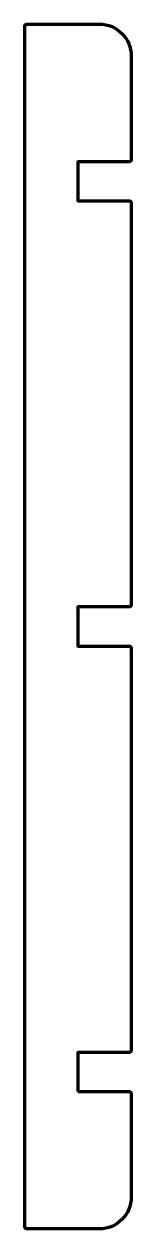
# Model space of a CAD drawing. Header units: inches. Extents: x 23 to 25, y -35.1 to -12.9.
import ezdxf

# ---------------------------------------------------------------- set-up
doc = ezdxf.new("R2010")
doc.units = ezdxf.units.IN
doc.header["$MEASUREMENT"] = 0
doc.layers.add('Outline', color=7, linetype='Continuous', lineweight=0)

msp = doc.modelspace()

# ---------------------------------------------------------------- linework, layer by layer
at = {"layer": 'Outline', "color": 18, "lineweight": 211, "true_color": 0x000000}
msp.add_open_spline([(24, -32.541), (24, -32.541), (24, -32.536), (24, -32.536), (24, -32.536), (24, -31.837), (24, -31.837), (24, -31.837), (24, -31.822), (24, -31.822), (24, -31.822), (24.942, -31.822), (24.942, -31.822), (24.964, -31.822), (24.982, -31.804), (24.982, -31.783), (24.982, -31.783), (24.982, -24.399), (24.982, -24.399), (24.982, -24.377), (24.964, -24.359), (24.942, -24.359), (24.942, -24.359), (24, -24.359), (24, -24.359), (24, -24.359), (24, -24.349), (24, -24.349), (24, -24.349), (24, -23.651), (24, -23.651), (24, -23.651), (24, -23.641), (24, -23.641), (24, -23.641), (24.942, -23.641), (24.942, -23.641), (24.964, -23.641), (24.982, -23.623), (24.982, -23.601), (24.982, -23.601), (24.982, -16.222), (24.982, -16.222), (24.982, -16.201), (24.964, -16.183), (24.942, -16.183), (24.942, -16.183), (24, -16.183), (24, -16.183), (24, -16.183), (24, -16.163), (24, -16.163), (24, -16.163), (24, -15.464), (24, -15.464), (24, -15.464), (24, -15.464), (24, -15.464), (24, -15.464), (24.942, -15.464), (24.942, -15.464), (24.964, -15.464), (24.982, -15.446), (24.982, -15.425), (24.982, -15.425), (24.982, -13.526), (24.982, -13.526), (24.982, -13.201), (24.718, -12.938), (24.393, -12.938), (24.393, -12.938), (23.058, -12.938), (23.058, -12.938), (23.036, -12.938), (23.018, -12.955), (23.018, -12.977), (23.018, -12.977), (23.018, -35.023), (23.018, -35.023), (23.018, -35.045), (23.036, -35.062), (23.058, -35.062), (23.058, -35.062), (24.393, -35.062), (24.393, -35.062), (24.718, -35.062), (24.982, -34.799), (24.982, -34.474), (24.982, -34.474), (24.982, -32.58), (24.982, -32.58), (24.982, -32.558), (24.964, -32.541), (24.942, -32.541), (24.942, -32.541), (24, -32.541), (24, -32.541)], degree=3, knots=[0, 0, 0, 0, 1, 1, 1, 2, 2, 2, 3, 3, 3, 4, 4, 4, 5, 5, 5, 6, 6, 6, 7, 7, 7, 8, 8, 8, 9, 9, 9, 10, 10, 10, 11, 11, 11, 12, 12, 12, 13, 13, 13, 14, 14, 14, 15, 15, 15, 16, 16, 16, 17, 17, 17, 18, 18, 18, 19, 19, 19, 20, 20, 20, 21, 21, 21, 22, 22, 22, 23, 23, 23, 24, 24, 24, 25, 25, 25, 26, 26, 26, 27, 27, 27, 28, 28, 28, 29, 29, 29, 30, 30, 30, 31, 31, 31, 32, 32, 32, 32], dxfattribs=at)

doc.saveas('drawing.dxf')
